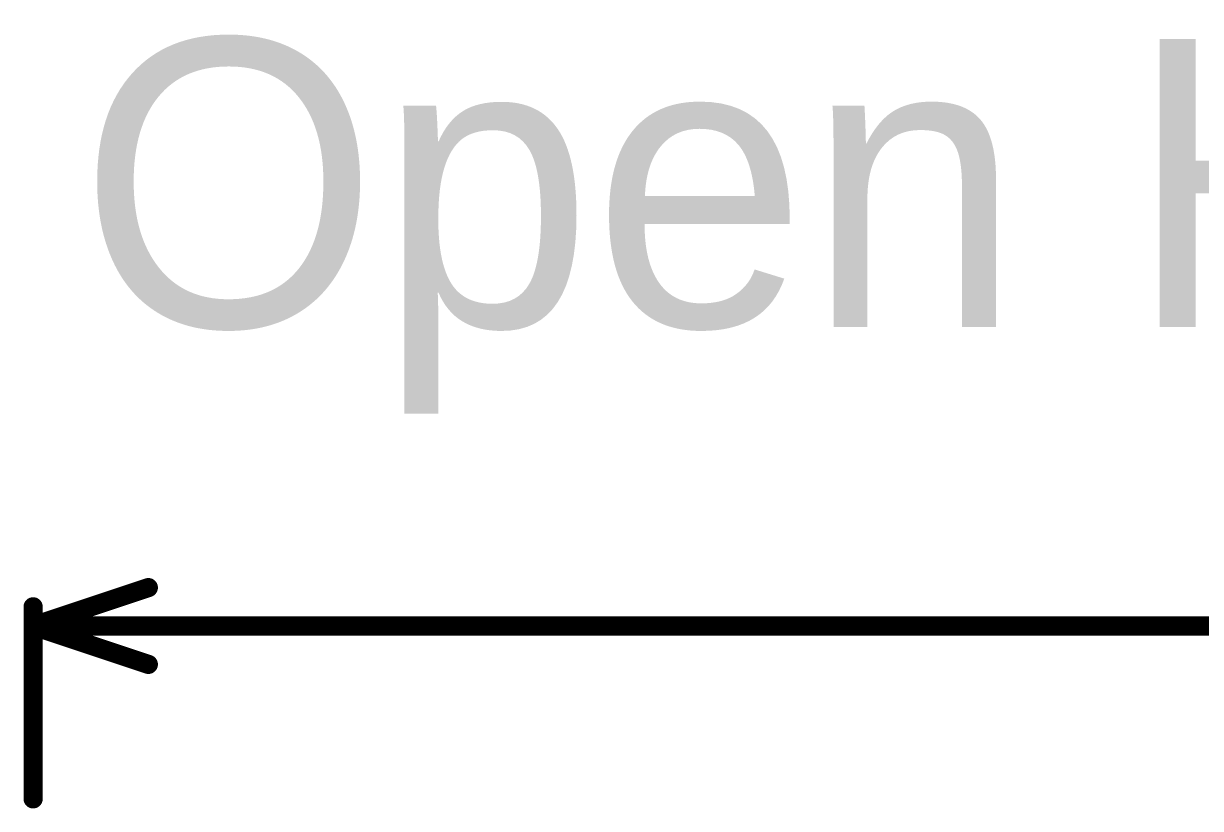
# Model space of a CAD drawing. Header units: inches. Extents: x 0.91 to 3.83, y 2.65 to 3.83.
# Drawn here: x 1.079 to 1.692, y 3.421 to 3.829 of the extents above; entities that cross this region are included whole.
import ezdxf

# ---------------------------------------------------------------- set-up
doc = ezdxf.new("R2010")
doc.units = ezdxf.units.IN
doc.header["$MEASUREMENT"] = 0
doc.layers.add('Board', color=56, linetype='Continuous')
doc.styles.add('Bauhaus 93', font='', dxfattribs={"height": 0.2})
doc.styles.get('Bauhaus 93').set_extended_font_data('Bauhaus 93')

msp = doc.modelspace()

# ---------------------------------------------------------------- linework, layer by layer
at = {"layer": 'Board'}
for points in [[(1.08425, 3.51555, 0.01, 0.01, 0), (1.14425, 3.53555, 0.01, 0.01, 0)], [(1.08425, 3.42552, 0.01, 0.01, 0), (1.08425, 3.52555, 0.01, 0.01, 0)], [(1.08425, 3.51555, 0.01, 0.01, 0), (1.14425, 3.49555, 0.01, 0.01, 0)], [(1.08425, 3.51555, 0.01, 0.01, 0), (1.99723, 3.51555, 0.01, 0.01, 0)]]:
    msp.add_lwpolyline(points, format="xyseb", dxfattribs=at)
for points in [[(1.14175, 3.53555, 0.005, 0.005, 1), (1.14675, 3.53555, 0.005, 0.005, 1)], [(1.08175, 3.52555, 0.005, 0.005, 1), (1.08675, 3.52555, 0.005, 0.005, 1)], [(1.08175, 3.51555, 0.005, 0.005, 1), (1.08675, 3.51555, 0.005, 0.005, 1)], [(1.08175, 3.51555, 0.005, 0.005, 1), (1.08675, 3.51555, 0.005, 0.005, 1)], [(1.08175, 3.51555, 0.005, 0.005, 1), (1.08675, 3.51555, 0.005, 0.005, 1)], [(1.14175, 3.49555, 0.005, 0.005, 1), (1.14675, 3.49555, 0.005, 0.005, 1)], [(1.08175, 3.42552, 0.005, 0.005, 1), (1.08675, 3.42552, 0.005, 0.005, 1)]]:
    msp.add_lwpolyline(points, format="xyseb", close=True, dxfattribs=at)

# ---------------------------------------------------------------- texts
at = {"layer": 'Board', "style": 'Bauhaus 93'}
msp.add_text('Open Hardware. Free to Copy.', height=0.15, dxfattribs=at).set_placement((1.10811, 3.67136))

doc.saveas('drawing.dxf')
